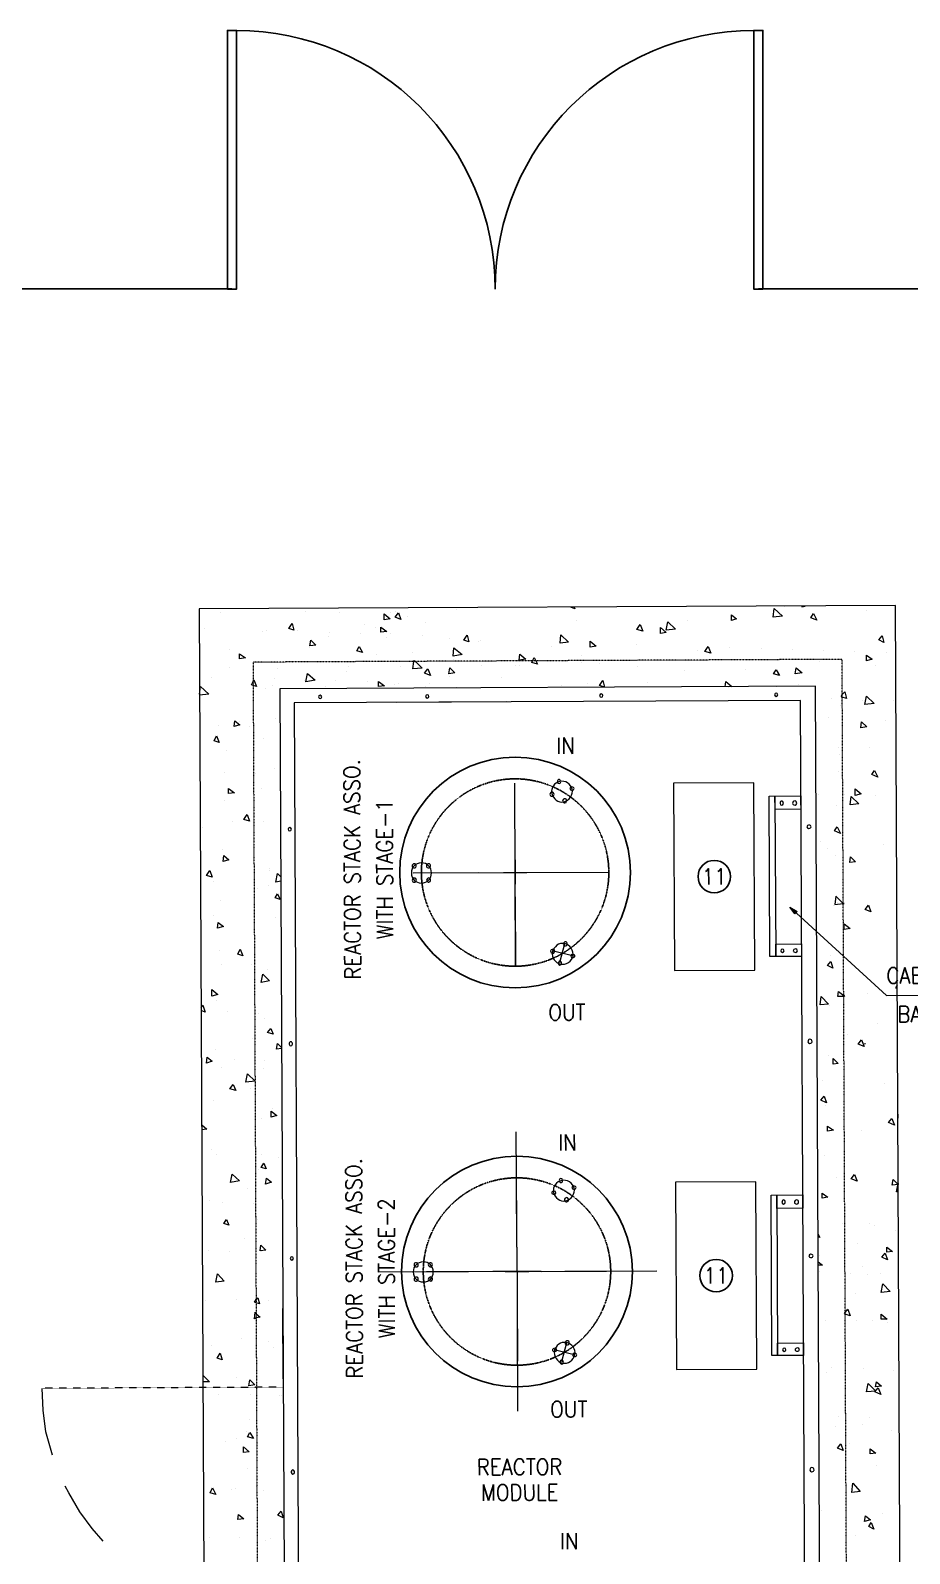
# Model space of a CAD drawing. Header units: metres. Extents: x 841183 to 1048542, y 259326 to 317714.
# Drawn here: x 957293 to 960576, y 266309 to 271999 of the extents above; entities that cross this region are included whole.
import ezdxf
from ezdxf.enums import TextEntityAlignment as Align

# ---------------------------------------------------------------- set-up
doc = ezdxf.new("R2010")
doc.units = ezdxf.units.M
doc.linetypes.add('CENTER2', pattern=[1.125, 0.75, -0.125, 0.125, -0.125])
doc.linetypes.add('PDF_IMPORT', pattern=[1, 0.8, -0.2])
for name, color, linetype in [('G-STAIR', 3, 'Continuous'), ('PDF_Geometry', 7, 'Continuous'), ('PDF_Solid Fills', 7, 'Continuous'), ('TIP - DOOR2', 252, 'Continuous'), ('TIP - FENCE', 2, 'Continuous')]:
    doc.layers.add(name, color=color, linetype=linetype)
doc.styles.add('romans', font='romans.shx', dxfattribs={"width": 0.85})
doc.linetypes.add('FENCELINE2', pattern='A,0.25,-0.1,[132,ltypeshp.shx,S=0.1,R=0,X=-0.1,Y=0],-0.1,1', length=1.45)

# ---------------------------------------------------------------- blocks, each defined once
blk = doc.blocks.new('A$C140F520F')
at = {"layer": 'TIP - DOOR2'}
for points in [[(-1670, 5007), (-1670, 4907), (1156, 4907, -0.015763), (1156, 5007)], [(-1670, -843), (-1670, -743), (1156, -743, 0.015763), (1156, -843)]]:
    blk.add_lwpolyline(points, format="xyb", close=True, dxfattribs=at)
for centre, start, end in [((-1670, 4907), 270, 0), ((-1670, -743), 0, 90)]:
    blk.add_arc(centre, 2825, start, end, dxfattribs=at)
blk = doc.blocks.new('CAP-2')
at = {"color": 252, "ltscale": 8e-05}
for centre in [(2825, 6659.6), (2825, 5169)]:
    blk.add_circle(centre, 430.9, dxfattribs=at)
at = {"color": 252, "linetype": 'CENTER2', "ltscale": 0.2}
for centre in [(2825, 6659.6), (2825, 5169)]:
    blk.add_circle(centre, 350, dxfattribs=at)
at = {"color": 252, "ltscale": 20}
for centre in [(3568.7, 6640.9), (3568.7, 5150.2)]:
    blk.add_circle(centre, 60.7, dxfattribs=at)
at = {"layer": 'PDF_Geometry', "color": 252, "lineweight": 18}
for points in [[(4250, 1200.2), (4250, 7650.2), (1650, 7650.2), (1650, 1200.2)], [(2362.5, 7609.6), (2340.6, 7606.5), (2340.6, 7628.4)], [(2403.1, 7606.5), (2381.2, 7615.9), (2393.7, 7631.5)], [(3793.7, 7609.6), (3796.9, 7640.9), (3828.1, 7612.7)], [(2003.1, 7569), (1984.4, 7575.2), (1996.9, 7594)], [(2350, 7562.7), (2328.1, 7559.6), (2328.1, 7578.4)], [(3306.2, 7559.6), (3284.4, 7565.9), (3296.9, 7584.6)], [(3393.7, 7553.4), (3371.9, 7550.2), (3371.9, 7572.1)], [(3393.7, 7562.7), (3400, 7594), (3428.1, 7565.9)], [(3656.2, 7603.4), (3637.5, 7597.1), (3637.5, 7619)], [(3956.2, 7597.1), (3950, 7600.2), (3934.4, 7606.5), (3943.7, 7622.1), (3950, 7609.6)], [(2084.4, 7512.7), (2062.5, 7509.6), (2065.6, 7531.5)], [(2656.2, 7522.1), (2637.5, 7528.4), (2650, 7547.1)], [(2996.9, 7515.9), (3000, 7547.1), (3028.1, 7519)], [(3131.2, 7503.4), (3109.4, 7500.2), (3109.4, 7522.1)], [(4206.2, 7512.7), (4187.5, 7522.1), (4200, 7537.7)], [(1821.9, 7465.9), (1800, 7462.7), (1800, 7481.5)], [(2259.4, 7484.6), (2237.5, 7490.9), (2246.9, 7506.5)], [(2596.9, 7469), (2600, 7500.2), (2631.2, 7475.2)], [(2868.7, 7456.5), (2843.7, 7453.4), (2846.9, 7475.2)], [(2912.5, 7437.7), (2890.6, 7444), (2893.7, 7450.2), (2900, 7462.7), (2906.2, 7450.2)], [(3559.4, 7475.2), (3537.5, 7481.5), (3550, 7500.2)], [(4162.5, 7450.2), (4140.6, 7444), (4140.6, 7465.9)], [(2046.9, 7375.2), (2053.1, 7406.5), (2081.2, 7381.5)], [(2446.9, 7422.1), (2450, 7450.2), (2450, 7453.4), (2456.2, 7450.2), (2481.2, 7425.2)], [(2512.5, 7397.1), (2490.6, 7406.5), (2503.1, 7422.1)], [(2603.1, 7406.5), (2581.2, 7403.4), (2584.4, 7425.2)], [(3815.6, 7390.9), (3793.7, 7397.1), (3803.1, 7412.7)], [(3900, 7400.2), (3875, 7397.1), (3878.1, 7419)], [(1862.5, 7359.6), (1850, 7362.7), (1843.7, 7365.9), (1850, 7378.4), (1853.1, 7384.6)], [(1950, 7350.2), (1950, 1500.2), (3950, 1500.2), (3950, 7350.2)], [(2340.6, 7359.6), (2318.7, 7356.5), (2318.7, 7375.2)], [(3162.5, 7350.2), (3143.7, 7356.5), (3156.2, 7375.2)], [(3893.7, 1553.4), (3893.7, 7297.1), (2003.1, 7297.1), (2003.1, 1553.4)], [(4050, 7309.6), (4046.9, 7312.7), (4050, 7319), (4059.4, 7328.4), (4065.6, 7303.4)], [(4134.4, 7281.5), (4140.6, 7312.7), (4168.7, 7284.6)], [(1800, 7215.9), (1778.1, 7209.6), (1781.2, 7231.5)], [(1721.9, 7150.2), (1703.1, 7156.5), (1712.5, 7175.2)], [(4140.6, 7197.1), (4118.7, 7194), (4121.9, 7215.9)], [(4181.2, 7009.6), (4159.4, 7019), (4168.7, 7034.6)], [(1778.1, 6962.7), (1756.2, 6959.6), (1756.2, 6978.4)], [(3718.7, 6290.9), (3718.7, 6990.9), (3418.7, 6990.9), (3418.7, 6290.9)], [(4118.7, 6947.1), (4096.9, 6940.9), (4096.9, 6965.9)], [(3796.9, 6940.9), (3796.9, 6340.9), (3796.9, 6387.7), (3893.7, 6387.7), (3893.7, 6340.9), (3775, 6340.9), (3775, 6940.9), (3893.7, 6940.9), (3893.7, 6890.9), (3796.9, 6890.9)], [(4078.1, 6906.5), (4081.2, 6937.7), (4109.4, 6909.6)], [(1834.4, 6856.5), (1812.5, 6862.7), (1825, 6881.5)], [(4040.6, 6800.2), (4018.7, 6809.6), (4028.1, 6825.2)], [(1756.2, 6712.7), (1734.4, 6706.5), (1737.5, 6728.4)], [(1693.7, 6647.1), (1671.9, 6653.4), (1684.4, 6672.1)], [(4096.9, 6694), (4075, 6690.9), (4078.1, 6712.7)], [(1946.9, 6562.7), (1928.1, 6569), (1937.5, 6584.6)], [(4018.7, 6534.6), (4050, 6537.7), (4053.1, 6537.7), (4050, 6537.7), (4021.9, 6565.9)], [(4153.1, 6506.5), (4131.2, 6515.9), (4143.7, 6531.5)], [(1734.4, 6462.7), (1712.5, 6456.5), (1715.6, 6478.4)], [(4075, 6444), (4053.1, 6440.9), (4053.1, 6462.7)], [(1806.2, 6353.4), (1787.5, 6359.6), (1796.9, 6378.4)], [(4009.4, 6297.1), (3990.6, 6306.5), (4003.1, 6322.1)], [(1875, 6253.4), (1881.2, 6284.6), (1906.2, 6259.6)], [(1712.5, 6209.6), (1690.6, 6203.4), (1690.6, 6228.4)], [(4028.1, 6190.9), (4031.2, 6209.6), (4050, 6194), (4053.1, 6190.9), (4050, 6190.9)], [(3962.5, 6159.6), (3965.6, 6190.9), (3993.7, 6162.7)], [(1918.7, 6059.6), (1896.9, 6065.9), (1909.4, 6081.5)], [(1690.6, 5959.6), (1668.7, 5953.4), (1671.9, 5975.2)], [(4125, 6003.4), (4103.1, 6012.7), (4115.6, 6028.4)], [(4028.1, 5940.9), (4009.4, 5937.7), (4009.4, 5959.6)], [(1778.1, 5850.2), (1756.2, 5856.5), (1768.7, 5872.1)], [(1815.6, 5881.5), (1821.9, 5912.7), (1850, 5884.6)], [(3984.4, 5794), (3962.5, 5803.4), (3975, 5819)], [(1931.2, 5756.5), (1909.4, 5750.2), (1909.4, 5772.1)], [(4009.4, 5690.9), (3987.5, 5687.7), (3987.5, 5706.5)], [(4237.5, 5709.6), (4215.6, 5719), (4228.1, 5734.6)], [(1890.6, 5556.5), (1871.9, 5562.7), (1881.2, 5578.4)], [(1756.2, 5506.5), (1762.5, 5537.7), (1790.6, 5512.7)], [(1909.4, 5506.5), (1887.5, 5500.2), (1890.6, 5522.1)], [(4096.9, 5500.2), (4075, 5509.6), (4087.5, 5525.2)], [(3718.7, 4800.2), (3718.7, 5500.2), (3418.7, 5500.2), (3418.7, 4800.2)], [(4250, 5487.7), (4228.1, 5484.6), (4231.2, 5506.5)], [(3796.9, 5450.2), (3796.9, 4850.2), (3796.9, 4897.1), (3893.7, 4897.1), (3893.7, 4850.2), (3775, 4850.2), (3775, 5450.2), (3893.7, 5450.2), (3893.7, 5400.2), (3796.9, 5400.2)], [(3987.5, 5440.9), (3965.6, 5437.7), (3965.6, 5456.5)], [(1750, 5347.1), (1731.2, 5353.4), (1740.6, 5369)], [(1887.5, 5253.4), (1865.6, 5250.2), (1868.7, 5272.1)], [(4228.1, 5237.7), (4206.2, 5234.6), (4206.2, 5253.4)], [(4209.4, 5206.5), (4187.5, 5215.9), (4200, 5231.5)], [(1700, 5134.6), (1706.2, 5165.9), (1731.2, 5137.7)], [(1862.5, 5053.4), (1850, 5056.5), (1843.7, 5059.6), (1850, 5069), (1856.2, 5075.2)], [(4184.4, 5084.6), (4190.6, 5115.9), (4218.7, 5087.7)], [(1865.6, 5003.4), (1850, 5000.2), (1843.7, 4997.1), (1846.9, 5022.1), (1850, 5015.9)], [(4046.9, 5006.5), (4050, 5009.6), (4059.4, 5022.1), (4068.7, 4997.1), (4050, 5003.4)], [(4206.2, 4984.6), (4184.4, 4984.6), (4184.4, 5003.4)], [(1721.9, 4844), (1703.1, 4850.2), (1715.6, 4869)], [(1843.7, 4750.2), (1821.9, 4747.1), (1825, 4769)], [(4128.1, 4712.7), (4134.4, 4744), (4162.5, 4715.9)], [(4181.2, 4703.4), (4159.4, 4712.7), (4171.9, 4728.4)], [(4184.4, 4734.6), (4162.5, 4731.5), (4165.6, 4750.2)], [(1837.5, 4550.2), (1815.6, 4556.5), (1825, 4572.1)], [(1821.9, 4500.2), (1800, 4497.1), (1800, 4519)], [(4040.6, 4494), (4018.7, 4503.4), (4031.2, 4519)], [(4162.5, 4484.6), (4140.6, 4481.5), (4140.6, 4500.2)], [(1696.9, 4340.9), (1675, 4347.1), (1684.4, 4365.9)], [(4071.9, 4337.7), (4075, 4372.1), (4103.1, 4340.9)], [(1946.9, 4253.4), (1928.1, 4262.7), (1940.6, 4278.4)], [(1800, 4250.2), (1778.1, 4247.1), (1781.2, 4265.9)], [(4140.6, 4234.6), (4118.7, 4228.4), (4121.9, 4250.2)], [(4153.1, 4200.2), (4134.4, 4209.6), (4143.7, 4225.2)]]:
    blk.add_lwpolyline(points, close=True, dxfattribs=at)
for points in [[(1728.1, 7637.7), (1728.1, 7637.7)], [(1962.5, 7650.2), (1962.5, 7650.2)], [(2046.9, 7637.7), (2046.9, 7637.7)], [(2171.9, 7634.6), (2171.9, 7634.6)], [(2365.6, 7634.6), (2365.6, 7634.6)], [(2384.4, 7637.7), (2384.4, 7637.7)], [(2609.4, 7644), (2609.4, 7644)], [(3050, 7650.2), (3053.1, 7644), (3037.5, 7650.2)], [(3834.4, 7647.1), (3834.4, 7647.1)], [(3900, 7650.2), (3900, 7647.1), (3912.5, 7650.2)], [(4140.6, 7631.5), (4140.6, 7631.5)], [(1668.7, 7578.4), (1668.7, 7578.4)], [(1900, 7569), (1900, 7569)], [(2268.7, 7587.7), (2268.7, 7587.7)], [(2306.2, 7578.4), (2306.2, 7578.4)], [(2428.1, 7619), (2428.1, 7619)], [(2493.7, 7594), (2493.7, 7594)], [(3059.4, 7600.2), (3059.4, 7600.2)], [(3471.9, 7597.1), (3471.9, 7597.1)], [(1887.5, 7565.9), (1887.5, 7565.9)], [(2015.6, 7565.9), (2015.6, 7565.9)], [(2131.2, 7544), (2131.2, 7544)], [(2134.4, 7559.6), (2134.4, 7559.6)], [(2250, 7556.5), (2250, 7556.5)], [(2350, 7540.9), (2350, 7540.9)], [(2365.6, 7553.4), (2365.6, 7553.4)], [(2484.4, 7547.1), (2484.4, 7547.1)], [(2584.4, 7534.6), (2584.4, 7534.6)], [(2693.7, 7522.1), (2693.7, 7522.1)], [(2700, 7528.4), (2700, 7528.4)], [(1762.5, 7497.1), (1762.5, 7497.1)], [(2062.5, 7503.4), (2062.5, 7503.4)], [(2309.4, 7475.2), (2309.4, 7475.2)], [(2446.9, 7484.6), (2446.9, 7484.6)], [(2600, 7456.5), (2600, 7456.5)], [(2965.6, 7503.4), (2965.6, 7503.4)], [(3078.1, 7469), (3078.1, 7469)], [(3281.2, 7509.6), (3281.2, 7509.6)], [(3509.4, 7484.6), (3509.4, 7484.6)], [(3631.2, 7497.1), (3631.2, 7497.1)], [(3750, 7490.9), (3750, 7490.9)], [(3865.6, 7487.7), (3865.6, 7487.7)], [(3981.2, 7484.6), (3981.2, 7484.6)], [(4096.9, 7478.4), (4096.9, 7478.4)], [(4215.6, 7475.2), (4215.6, 7475.2)], [(1762.5, 7431.5), (1762.5, 7431.5)], [(1940.6, 7425.2), (1940.6, 7425.2)], [(1996.9, 7447.1), (1996.9, 7447.1)], [(2200, 7412.7), (2200, 7412.7)], [(2206.2, 7431.5), (2206.2, 7431.5)], [(2400, 7431.5), (2400, 7431.5)], [(2703.1, 7434.6), (2703.1, 7434.6)], [(2831.2, 7431.5), (2831.2, 7431.5)], [(2843.7, 7431.5), (2843.7, 7431.5)], [(3078.1, 7444), (3078.1, 7444)], [(3143.7, 7437.7), (3143.7, 7437.7)], [(3287.5, 7428.4), (3287.5, 7428.4)], [(3462.5, 7412.7), (3462.5, 7412.7)], [(3687.5, 7415.9), (3687.5, 7415.9)], [(3965.6, 7440.9), (3965.6, 7440.9)], [(4175, 7425.2), (4175, 7425.2)], [(1650, 7331.5), (1653.1, 7359.6), (1684.4, 7331.5), (1650, 7328.4)], [(1693.7, 7394), (1693.7, 7394)], [(1896.9, 7350.2), (1896.9, 7350.2)], [(1921.9, 7362.7), (1921.9, 7362.7)], [(1928.1, 7387.7), (1928.1, 7387.7)], [(2043.7, 7381.5), (2043.7, 7381.5)], [(2121.9, 7356.5), (2121.9, 7356.5)], [(2159.4, 7378.4), (2159.4, 7378.4)], [(2278.1, 7375.2), (2278.1, 7375.2)], [(2337.5, 7356.5), (2337.5, 7356.5)], [(2378.1, 7362.7), (2378.1, 7362.7)], [(2393.7, 7369), (2393.7, 7369)], [(2493.7, 7356.5), (2493.7, 7356.5)], [(2509.4, 7365.9), (2509.4, 7365.9)], [(2584.4, 7394), (2584.4, 7394)], [(2609.4, 7353.4), (2609.4, 7353.4)], [(2778.1, 7387.7), (2778.1, 7387.7)], [(3003.1, 7356.5), (3003.1, 7356.5)], [(3096.9, 7362.7), (3096.9, 7362.7)], [(3321.9, 7369), (3321.9, 7369)], [(3612.5, 7350.2), (3615.6, 7369), (3637.5, 7350.2), (3625, 7350.2)], [(3950, 7350.2), (3803.1, 7350.2)], [(3887.5, 7356.5), (3887.5, 7356.5)], [(2796.9, 7297.1), (2384.4, 7297.1)], [(4009.4, 7303.4), (4009.4, 7303.4)], [(4125, 7297.1), (4125, 7297.1)], [(4240.6, 7294), (4240.6, 7294)], [(1800, 7228.4), (1800, 7228.4)], [(1934.4, 7240.9), (1934.4, 7240.9)], [(4000, 7234.6), (4000, 7234.6)], [(4043.7, 7278.4), (4043.7, 7278.4)], [(1718.7, 7215.9), (1718.7, 7215.9)], [(1834.4, 7209.6), (1834.4, 7209.6)], [(4209.4, 7222.1), (4209.4, 7222.1)], [(1750, 7122.1), (1750, 7122.1)], [(1887.5, 7165.9), (1887.5, 7165.9)], [(4034.4, 7122.1), (4034.4, 7122.1)], [(4150, 7119), (4150, 7119)], [(4037.5, 7094), (4037.5, 7094)], [(1740.6, 7037.7), (1740.6, 7037.7)], [(1856.2, 7034.6), (1856.2, 7034.6)], [(1928.1, 7053.4), (1928.1, 7053.4)], [(2825, 7009.6), (2825, 7009.6)], [(4034.4, 7031.5), (4034.4, 7031.5)], [(1881.2, 6978.4), (1881.2, 6978.4)], [(3959.4, 6947.1), (3959.4, 6947.1)], [(4056.2, 6947.1), (4056.2, 6947.1)], [(1740.6, 6934.6), (1740.6, 6934.6)], [(4028.1, 6903.4), (4028.1, 6903.4)], [(4171.9, 6940.9), (4171.9, 6940.9)], [(1659.4, 6834.6), (1659.4, 6834.6)], [(1768.7, 6856.5), (1768.7, 6856.5)], [(1884.4, 6853.4), (1884.4, 6853.4)], [(1731.2, 6750.2), (1731.2, 6750.2)], [(3965.6, 6769), (3965.6, 6769)], [(3993.7, 6744), (3993.7, 6744)], [(4021.9, 6719), (4021.9, 6719)], [(4200, 6759.6), (4200, 6759.6)], [(1909.4, 6678.4), (1909.4, 6678.4)], [(1909.4, 6672.1), (1909.4, 6672.1)], [(1950, 6631.5), (1931.2, 6628.4), (1937.5, 6659.6), (1950, 6647.1)], [(1696.9, 6631.5), (1696.9, 6631.5)], [(1862.5, 6603.4), (1862.5, 6603.4)], [(1903.1, 6615.9), (1903.1, 6615.9)], [(1725, 6559.6), (1725, 6559.6)], [(1696.9, 6503.4), (1696.9, 6503.4)], [(1931.2, 6497.1), (1931.2, 6497.1)], [(3875, 6503.4), (4209.4, 6194), (4509.4, 6194)], [(4012.5, 6531.5), (4012.5, 6531.5)], [(4028.1, 6540.9), (4028.1, 6540.9)], [(1718.7, 6375.2), (1718.7, 6375.2)], [(2990.6, 6322.1), (3009.4, 6394)], [(1725, 6322.1), (1725, 6322.1)], [(1840.6, 6319), (1840.6, 6319)], [(3037.5, 6347.1), (2962.5, 6365.9)], [(4003.1, 6344), (4003.1, 6344)], [(1896.9, 6303.4), (1896.9, 6303.4)], [(4250, 6231.5), (4243.7, 6222.1), (4250, 6219)], [(1650, 6159.6), (1656.2, 6169), (1665.6, 6144), (1650, 6150.2)], [(1709.4, 6187.7), (1709.4, 6187.7)], [(3996.9, 6156.5), (3996.9, 6156.5)], [(4137.5, 6200.2), (4137.5, 6200.2)], [(1750, 6144), (1750, 6144)], [(1865.6, 6137.7), (1865.6, 6137.7)], [(1887.5, 6119), (1887.5, 6119)], [(1840.6, 6044), (1840.6, 6044)], [(4062.5, 6050.2), (4062.5, 6050.2)], [(4175, 6087.7), (4175, 6087.7)], [(1703.1, 6003.4), (1703.1, 6003.4)], [(1950, 6006.5), (1931.2, 6003.4), (1934.4, 6025.2), (1950, 6009.6)], [(4128.1, 6015.9), (4128.1, 6012.7)], [(1725, 5934.6), (1725, 5934.6)], [(1771.9, 5965.9), (1771.9, 5965.9)], [(1881.2, 5931.5), (1881.2, 5931.5)], [(1887.5, 5962.7), (1887.5, 5962.7)], [(3990.6, 5972.1), (3990.6, 5972.1)], [(3968.7, 5878.4), (3968.7, 5878.4)], [(4200, 5865.9), (4200, 5865.9)], [(1693.7, 5812.7), (1693.7, 5812.7)], [(1831.2, 5856.5), (1831.2, 5856.5)], [(1915.6, 5781.5), (1915.6, 5781.5)], [(3981.2, 5784.6), (3981.2, 5784.6)], [(4250, 5750.2), (4250, 5734.6), (4250, 5737.7)], [(1650, 5722.1), (1668.7, 5706.5), (1650, 5703.4)], [(1871.9, 5744), (1871.9, 5744)], [(2825, 5350.2), (2825, 5690.9)], [(4112.5, 5690.9), (4112.5, 5690.9)], [(1684.4, 5628.4), (1684.4, 5628.4)], [(1706.2, 5609.6), (1706.2, 5609.6)], [(1871.9, 5609.6), (1871.9, 5609.6)], [(1937.5, 5600.2), (1937.5, 5600.2)], [(3975, 5597.1), (3975, 5597.1)], [(1862.5, 5556.5), (1862.5, 5556.5)], [(1818.7, 5484.6), (1818.7, 5484.6)], [(2825, 5519), (2825, 5519)], [(4018.7, 5515.9), (4018.7, 5515.9)], [(4250, 5459.6), (4243.7, 5459.6), (4250, 5490.9), (4250, 5487.7)], [(1678.1, 5440.9), (1678.1, 5440.9)], [(1728.1, 5431.5), (1728.1, 5431.5)], [(1843.7, 5428.4), (1843.7, 5428.4)], [(1856.2, 5369), (1856.2, 5369)], [(1809.4, 5297.1), (1809.4, 5297.1)], [(3950, 5303.4), (3956.2, 5290.9), (3950, 5294)], [(4040.6, 5340.9), (4040.6, 5340.9)], [(4143.7, 5340.9), (4143.7, 5340.9)], [(4159.4, 5334.6), (4159.4, 5334.6)], [(4237.5, 5315.9), (4237.5, 5315.9)], [(1671.9, 5253.4), (1671.9, 5253.4)], [(1753.1, 5250.2), (1753.1, 5250.2)], [(1871.9, 5247.1), (1871.9, 5247.1)], [(2825, 5259.6), (2825, 5078.4)], [(4096.9, 5265.9), (4096.9, 5265.9)], [(3950, 5200.2), (3965.6, 5187.7), (3950, 5187.7)], [(3956.2, 5222.1), (3956.2, 5222.1)], [(4115.6, 5181.5), (4115.6, 5181.5)], [(2643.7, 5169), (2306.2, 5169)], [(2915.6, 5169), (2734.4, 5169)], [(3003.1, 5169), (3346.9, 5169)], [(3953.1, 5162.7), (3953.1, 5162.7)], [(4068.7, 5156.5), (4068.7, 5156.5)], [(4134.4, 5153.4), (4134.4, 5153.4)], [(4184.4, 5153.4), (4184.4, 5153.4)], [(1662.5, 5065.9), (1662.5, 5065.9)], [(1778.1, 5069), (1778.1, 5069)], [(1896.9, 5065.9), (1896.9, 5065.9)], [(4090.6, 5081.5), (4090.6, 5081.5)], [(1950, 4772.1), (1950, 5034.6)], [(1840.6, 4997.1), (1840.6, 4997.1)], [(2825, 4990.9), (2825, 4647.1)], [(3975, 4981.5), (3975, 4981.5)], [(4093.7, 4978.4), (4093.7, 4978.4)], [(4153.1, 4978.4), (4153.1, 4978.4)], [(4209.4, 4972.1), (4209.4, 4972.1)], [(1684.4, 4897.1), (1684.4, 4897.1)], [(1793.7, 4922.1), (1793.7, 4922.1)], [(1896.9, 4912.7), (1896.9, 4912.7)], [(2990.6, 4831.5), (3009.4, 4903.4)], [(1915.6, 4890.9), (1915.6, 4890.9)], [(3037.5, 4856.5), (2962.5, 4875.2)], [(1650, 4787.7), (1675, 4762.7), (1650, 4762.7)], [(3978.1, 4787.7), (3978.1, 4787.7)], [(3996.9, 4803.4), (3996.9, 4803.4)], [(4115.6, 4800.2), (4115.6, 4800.2)], [(4231.2, 4794), (4231.2, 4794)], [(1087.5, 4490.9), (1084.4, 4500.2), (1062.5, 4578.4), (1053.1, 4659.6), (1050, 4740.9)], [(1775, 4778.4), (1775, 4778.4)], [(1709.4, 4715.9), (1709.4, 4715.9)], [(1828.1, 4712.7), (1828.1, 4712.7)], [(1934.4, 4709.6), (1934.4, 4709.6)], [(1943.7, 4709.6), (1943.7, 4709.6)], [(1825, 4622.1), (1825, 4622.1)], [(4025, 4622.1), (4025, 4622.1)], [(4140.6, 4619), (4140.6, 4619)], [(1812.5, 4575.2), (1812.5, 4575.2)], [(4012.5, 4584.6), (4012.5, 4584.6)], [(4112.5, 4590.9), (4112.5, 4590.9)], [(4221.9, 4569), (4221.9, 4569)], [(1734.4, 4537.7), (1734.4, 4537.7)], [(1775, 4550.2), (1775, 4550.2)], [(1853.1, 4531.5), (1853.1, 4531.5)], [(4065.6, 4519), (4065.6, 4519)], [(4050, 4444), (4050, 4444)], [(1815.6, 4437.7), (1815.6, 4437.7)], [(4165.6, 4437.7), (4165.6, 4437.7)], [(1275, 4169), (1234.4, 4215.9), (1187.5, 4278.4), (1146.9, 4350.2), (1134.4, 4375.2)], [(1756.2, 4359.6), (1756.2, 4359.6)], [(1768.7, 4362.7), (1768.7, 4362.7)], [(1846.9, 4372.1), (1846.9, 4372.1)], [(1875, 4356.5), (1875, 4356.5)], [(3956.2, 4269), (3956.2, 4269)], [(4187.5, 4259.6), (4187.5, 4259.6)], [(1671.9, 4181.5), (1671.9, 4181.5)], [(1784.4, 4178.4), (1784.4, 4178.4)], [(1881.2, 4169), (1881.2, 4169)], [(1900, 4175.2), (1900, 4175.2)], [(4084.4, 4175.2), (4084.4, 4175.2)]]:
    blk.add_lwpolyline(points, dxfattribs=at)
at = {"layer": 'PDF_Geometry', "color": 252, "linetype": 'PDF_IMPORT', "lineweight": 18, "ltscale": 0.035}
blk.add_lwpolyline([(1850, 1397.1), (4050, 1397.1), (4050, 7450.2), (1850, 7450.2), (1850, 1397.1)], dxfattribs=at)
at = {"layer": 'PDF_Geometry', "color": 252, "lineweight": 13}
for points in [[(2825, 6309.6), (2825, 6994)], [(2687.5, 6659.6), (2443.7, 6659.6)], [(2475, 6659.6), (3175, 6659.6)], [(2781.2, 6659.6), (2868.7, 6659.6)], [(2825, 6706.5), (2825, 6615.9)], [(2825, 6569), (2825, 6309.6)], [(2825, 5259.6), (2825, 5506.5)], [(2825, 5215.9), (2825, 5125.2)], [(2734.4, 5169), (2487.5, 5169)], [(2781.2, 5169), (2868.7, 5169)], [(2915.6, 5169), (3159.4, 5169)], [(2825, 5078.4), (2825, 4834.6)]]:
    blk.add_lwpolyline(points, dxfattribs=at)
at = {"layer": 'PDF_Geometry', "color": 252, "lineweight": 5}
blk.add_lwpolyline([(3868.7, 6500.2), (3850, 6525.2), (3878.1, 6509.6)], close=True, dxfattribs=at)
at = {"layer": 'PDF_Geometry', "color": 252, "linetype": 'PDF_IMPORT', "lineweight": 18, "ltscale": 0.133333}
blk.add_lwpolyline([(1950, 4740.9), (1050, 4740.9)], dxfattribs=at)
at = {"layer": 'PDF_Geometry', "color": 252, "lineweight": 18}
for points in [[(2100, 7325.2), (2096.9, 7325.2), (2093.7, 7322.1), (2093.7, 7319)], [(2093.7, 7319), (2093.7, 7315.9), (2096.9, 7312.7), (2100, 7312.7)], [(2106.2, 7319), (2106.2, 7322.1), (2103.1, 7325.2), (2100, 7325.2)], [(2100, 7312.7), (2103.1, 7312.7), (2106.2, 7315.9), (2106.2, 7319)], [(2500, 7325.2), (2496.9, 7325.2), (2493.7, 7322.1), (2493.7, 7319)], [(2493.7, 7319), (2493.7, 7315.9), (2496.9, 7312.7), (2500, 7312.7)], [(2506.2, 7319), (2506.2, 7322.1), (2503.1, 7325.2), (2500, 7325.2)], [(2500, 7312.7), (2503.1, 7312.7), (2506.2, 7315.9), (2506.2, 7319)], [(3150, 7325.2), (3146.9, 7325.2), (3143.7, 7322.1), (3143.7, 7319)], [(3143.7, 7319), (3143.7, 7315.9), (3146.9, 7312.7), (3150, 7312.7)], [(3156.2, 7319), (3156.2, 7322.1), (3153.1, 7325.2), (3150, 7325.2)], [(3150, 7312.7), (3153.1, 7312.7), (3156.2, 7315.9), (3156.2, 7319)], [(3803.1, 7325.2), (3800, 7325.2), (3796.9, 7322.1), (3796.9, 7319)], [(3796.9, 7319), (3796.9, 7315.9), (3800, 7312.7), (3803.1, 7312.7)], [(3809.4, 7319), (3809.4, 7322.1), (3806.2, 7325.2), (3803.1, 7325.2)], [(3803.1, 7312.7), (3806.2, 7312.7), (3809.4, 7315.9), (3809.4, 7319)], [(3000, 7000.2), (2981.2, 7000.2), (2962.5, 6981.5), (2962.5, 6962.7)], [(2990.6, 7006.5), (2987.5, 7006.5), (2984.4, 7003.4), (2984.4, 6997.1)], [(2996.9, 6997.1), (2996.9, 7003.4), (2993.7, 7006.5), (2990.6, 7006.5)], [(3040.6, 6962.7), (3040.6, 6981.5), (3021.9, 7000.2), (3000, 7000.2)], [(2965.6, 6959.6), (2959.4, 6959.6), (2956.2, 6956.5), (2956.2, 6950.2)], [(2956.2, 6950.2), (2956.2, 6947.1), (2959.4, 6944), (2965.6, 6944)], [(2962.5, 6962.7), (2962.5, 6940.9), (2981.2, 6922.1), (3000, 6922.1)], [(2971.9, 6950.2), (2971.9, 6956.5), (2968.7, 6959.6), (2965.6, 6959.6)], [(2965.6, 6944), (2968.7, 6944), (2971.9, 6947.1), (2971.9, 6950.2)], [(2984.4, 6997.1), (2984.4, 6994), (2987.5, 6990.9), (2990.6, 6990.9)], [(2990.6, 6990.9), (2993.7, 6990.9), (2996.9, 6994), (2996.9, 6997.1)], [(3000, 6922.1), (3021.9, 6922.1), (3040.6, 6940.9), (3040.6, 6962.7)], [(3037.5, 6978.4), (3034.4, 6978.4), (3031.2, 6975.2), (3031.2, 6972.1)], [(3031.2, 6972.1), (3031.2, 6969), (3034.4, 6965.9), (3037.5, 6965.9)], [(3046.9, 6972.1), (3046.9, 6975.2), (3043.7, 6978.4), (3037.5, 6978.4)], [(3037.5, 6965.9), (3043.7, 6965.9), (3046.9, 6969), (3046.9, 6972.1)], [(3012.5, 6934.6), (3009.4, 6934.6), (3003.1, 6931.5), (3003.1, 6925.2)], [(3003.1, 6925.2), (3003.1, 6922.1), (3009.4, 6919), (3012.5, 6919)], [(3018.7, 6925.2), (3018.7, 6931.5), (3015.6, 6934.6), (3012.5, 6934.6)], [(3012.5, 6919), (3015.6, 6919), (3018.7, 6922.1), (3018.7, 6925.2)], [(1984.4, 6831.5), (1981.2, 6831.5), (1978.1, 6828.4), (1978.1, 6825.2)], [(1990.6, 6825.2), (1990.6, 6828.4), (1987.5, 6831.5), (1984.4, 6831.5)], [(3921.9, 6831.5), (3918.7, 6831.5), (3915.6, 6828.4), (3915.6, 6825.2)], [(3931.2, 6825.2), (3931.2, 6828.4), (3928.1, 6831.5), (3921.9, 6831.5)], [(1978.1, 6825.2), (1978.1, 6822.1), (1981.2, 6819), (1984.4, 6819)], [(1984.4, 6819), (1987.5, 6819), (1990.6, 6822.1), (1990.6, 6825.2)], [(3915.6, 6825.2), (3915.6, 6822.1), (3918.7, 6819), (3921.9, 6819)], [(3921.9, 6819), (3928.1, 6819), (3931.2, 6822.1), (3931.2, 6825.2)], [(2475, 6697.1), (2453.1, 6697.1), (2437.5, 6681.5), (2437.5, 6659.6)], [(2437.5, 6659.6), (2437.5, 6637.7), (2453.1, 6622.1), (2475, 6622.1)], [(2450, 6694), (2443.7, 6694), (2440.6, 6690.9), (2440.6, 6684.6)], [(2440.6, 6684.6), (2440.6, 6681.5), (2443.7, 6678.4), (2450, 6678.4)], [(2456.2, 6684.6), (2456.2, 6690.9), (2453.1, 6694), (2450, 6694)], [(2450, 6678.4), (2453.1, 6678.4), (2456.2, 6681.5), (2456.2, 6684.6)], [(2512.5, 6659.6), (2512.5, 6681.5), (2496.9, 6697.1), (2475, 6697.1)], [(2475, 6622.1), (2496.9, 6622.1), (2512.5, 6637.7), (2512.5, 6659.6)], [(2503.1, 6694), (2500, 6694), (2493.7, 6690.9), (2493.7, 6684.6)], [(2493.7, 6684.6), (2493.7, 6681.5), (2500, 6678.4), (2503.1, 6678.4)], [(2509.4, 6684.6), (2509.4, 6690.9), (2506.2, 6694), (2503.1, 6694)], [(2503.1, 6678.4), (2506.2, 6678.4), (2509.4, 6681.5), (2509.4, 6684.6)], [(2450, 6640.9), (2443.7, 6640.9), (2440.6, 6637.7), (2440.6, 6631.5)], [(2440.6, 6631.5), (2440.6, 6628.4), (2443.7, 6625.2), (2450, 6625.2)], [(2456.2, 6631.5), (2456.2, 6637.7), (2453.1, 6640.9), (2450, 6640.9)], [(2450, 6625.2), (2453.1, 6625.2), (2456.2, 6628.4), (2456.2, 6631.5)], [(2503.1, 6640.9), (2500, 6640.9), (2493.7, 6637.7), (2493.7, 6631.5)], [(2493.7, 6631.5), (2493.7, 6628.4), (2500, 6625.2), (2503.1, 6625.2)], [(2509.4, 6631.5), (2509.4, 6637.7), (2506.2, 6640.9), (2503.1, 6640.9)], [(2503.1, 6625.2), (2506.2, 6625.2), (2509.4, 6628.4), (2509.4, 6631.5)], [(3000, 6394), (2981.2, 6394), (2962.5, 6375.2), (2962.5, 6353.4)], [(3040.6, 6353.4), (3040.6, 6375.2), (3021.9, 6394), (3000, 6394)], [(3012.5, 6400.2), (3009.4, 6400.2), (3003.1, 6397.1), (3003.1, 6390.9)], [(3003.1, 6390.9), (3003.1, 6387.7), (3009.4, 6384.6), (3012.5, 6384.6)], [(3018.7, 6390.9), (3018.7, 6397.1), (3015.6, 6400.2), (3012.5, 6400.2)], [(3012.5, 6384.6), (3015.6, 6384.6), (3018.7, 6387.7), (3018.7, 6390.9)], [(2965.6, 6372.1), (2959.4, 6372.1), (2956.2, 6369), (2956.2, 6365.9)], [(2956.2, 6365.9), (2956.2, 6362.7), (2959.4, 6356.5), (2965.6, 6356.5)], [(2962.5, 6353.4), (2962.5, 6334.6), (2981.2, 6315.9), (3000, 6315.9)], [(2971.9, 6365.9), (2971.9, 6369), (2968.7, 6372.1), (2965.6, 6372.1)], [(2965.6, 6356.5), (2968.7, 6356.5), (2971.9, 6362.7), (2971.9, 6365.9)], [(2990.6, 6328.4), (2987.5, 6328.4), (2984.4, 6322.1), (2984.4, 6319)], [(2984.4, 6319), (2984.4, 6315.9), (2987.5, 6312.7), (2990.6, 6312.7)], [(2996.9, 6319), (2996.9, 6322.1), (2993.7, 6328.4), (2990.6, 6328.4)], [(2990.6, 6312.7), (2993.7, 6312.7), (2996.9, 6315.9), (2996.9, 6319)], [(3000, 6315.9), (3021.9, 6315.9), (3040.6, 6334.6), (3040.6, 6353.4)], [(3037.5, 6353.4), (3034.4, 6353.4), (3031.2, 6350.2), (3031.2, 6347.1)], [(3031.2, 6347.1), (3031.2, 6344), (3034.4, 6340.9), (3037.5, 6340.9)], [(3046.9, 6347.1), (3046.9, 6350.2), (3043.7, 6353.4), (3037.5, 6353.4)], [(3037.5, 6340.9), (3043.7, 6340.9), (3046.9, 6344), (3046.9, 6347.1)], [(1984.4, 6031.5), (1981.2, 6031.5), (1978.1, 6028.4), (1978.1, 6022.1)], [(1978.1, 6022.1), (1978.1, 6019), (1981.2, 6015.9), (1984.4, 6015.9)], [(1990.6, 6022.1), (1990.6, 6028.4), (1987.5, 6031.5), (1984.4, 6031.5)], [(1984.4, 6015.9), (1987.5, 6015.9), (1990.6, 6019), (1990.6, 6022.1)], [(3921.9, 6031.5), (3918.7, 6031.5), (3915.6, 6028.4), (3915.6, 6022.1)], [(3915.6, 6022.1), (3915.6, 6019), (3918.7, 6015.9), (3921.9, 6015.9)], [(3931.2, 6022.1), (3931.2, 6028.4), (3928.1, 6031.5), (3921.9, 6031.5)], [(3921.9, 6015.9), (3928.1, 6015.9), (3931.2, 6019), (3931.2, 6022.1)], [(2965.6, 5469), (2959.4, 5469), (2956.2, 5465.9), (2956.2, 5462.7)], [(2956.2, 5462.7), (2956.2, 5459.6), (2959.4, 5456.5), (2965.6, 5456.5)], [(3000, 5509.6), (2981.2, 5509.6), (2962.5, 5490.9), (2962.5, 5472.1)], [(2962.5, 5472.1), (2962.5, 5450.2), (2981.2, 5431.5), (3000, 5431.5)], [(2971.9, 5462.7), (2971.9, 5465.9), (2968.7, 5469), (2965.6, 5469)], [(2965.6, 5456.5), (2968.7, 5456.5), (2971.9, 5459.6), (2971.9, 5462.7)], [(2990.6, 5515.9), (2987.5, 5515.9), (2984.4, 5512.7), (2984.4, 5509.6)], [(2984.4, 5509.6), (2984.4, 5503.4), (2987.5, 5500.2), (2990.6, 5500.2)], [(2996.9, 5509.6), (2996.9, 5512.7), (2993.7, 5515.9), (2990.6, 5515.9)], [(2990.6, 5500.2), (2993.7, 5500.2), (2996.9, 5503.4), (2996.9, 5509.6)], [(3040.6, 5472.1), (3040.6, 5490.9), (3021.9, 5509.6), (3000, 5509.6)], [(3000, 5431.5), (3021.9, 5431.5), (3040.6, 5450.2), (3040.6, 5472.1)], [(3037.5, 5487.7), (3034.4, 5487.7), (3031.2, 5484.6), (3031.2, 5481.5)], [(3031.2, 5481.5), (3031.2, 5478.4), (3034.4, 5475.2), (3037.5, 5475.2)], [(3046.9, 5481.5), (3046.9, 5484.6), (3043.7, 5487.7), (3037.5, 5487.7)], [(3037.5, 5475.2), (3043.7, 5475.2), (3046.9, 5478.4), (3046.9, 5481.5)], [(3012.5, 5444), (3009.4, 5444), (3003.1, 5440.9), (3003.1, 5434.6)], [(3003.1, 5434.6), (3003.1, 5431.5), (3009.4, 5428.4), (3012.5, 5428.4)], [(3018.7, 5434.6), (3018.7, 5440.9), (3015.6, 5444), (3012.5, 5444)], [(3012.5, 5428.4), (3015.6, 5428.4), (3018.7, 5431.5), (3018.7, 5434.6)], [(1984.4, 5228.4), (1981.2, 5228.4), (1978.1, 5225.2), (1978.1, 5222.1)], [(1978.1, 5222.1), (1978.1, 5219), (1981.2, 5215.9), (1984.4, 5215.9)], [(1990.6, 5222.1), (1990.6, 5225.2), (1987.5, 5228.4), (1984.4, 5228.4)], [(1984.4, 5215.9), (1987.5, 5215.9), (1990.6, 5219), (1990.6, 5222.1)], [(2475, 5206.5), (2453.1, 5206.5), (2437.5, 5190.9), (2437.5, 5169)], [(2450, 5203.4), (2443.7, 5203.4), (2440.6, 5200.2), (2440.6, 5197.1)], [(2440.6, 5197.1), (2440.6, 5190.9), (2443.7, 5187.7), (2450, 5187.7)], [(2456.2, 5197.1), (2456.2, 5200.2), (2453.1, 5203.4), (2450, 5203.4)], [(2450, 5187.7), (2453.1, 5187.7), (2456.2, 5190.9), (2456.2, 5197.1)], [(2512.5, 5169), (2512.5, 5190.9), (2496.9, 5206.5), (2475, 5206.5)], [(2503.1, 5203.4), (2500, 5203.4), (2493.7, 5200.2), (2493.7, 5197.1)], [(2493.7, 5197.1), (2493.7, 5190.9), (2500, 5187.7), (2503.1, 5187.7)], [(2509.4, 5197.1), (2509.4, 5200.2), (2506.2, 5203.4), (2503.1, 5203.4)], [(2503.1, 5187.7), (2506.2, 5187.7), (2509.4, 5190.9), (2509.4, 5197.1)], [(3921.9, 5228.4), (3918.7, 5228.4), (3915.6, 5225.2), (3915.6, 5222.1)], [(3915.6, 5222.1), (3915.6, 5219), (3918.7, 5215.9), (3921.9, 5215.9)], [(3931.2, 5222.1), (3931.2, 5225.2), (3928.1, 5228.4), (3921.9, 5228.4)], [(3921.9, 5215.9), (3928.1, 5215.9), (3931.2, 5219), (3931.2, 5222.1)], [(2437.5, 5169), (2437.5, 5147.1), (2453.1, 5131.5), (2475, 5131.5)], [(2450, 5150.2), (2443.7, 5150.2), (2440.6, 5147.1), (2440.6, 5140.9)], [(2440.6, 5140.9), (2440.6, 5137.7), (2443.7, 5134.6), (2450, 5134.6)], [(2456.2, 5140.9), (2456.2, 5147.1), (2453.1, 5150.2), (2450, 5150.2)], [(2450, 5134.6), (2453.1, 5134.6), (2456.2, 5137.7), (2456.2, 5140.9)], [(2475, 5131.5), (2496.9, 5131.5), (2512.5, 5147.1), (2512.5, 5169)], [(2503.1, 5150.2), (2500, 5150.2), (2493.7, 5147.1), (2493.7, 5140.9)], [(2493.7, 5140.9), (2493.7, 5137.7), (2500, 5134.6), (2503.1, 5134.6)], [(2509.4, 5140.9), (2509.4, 5147.1), (2506.2, 5150.2), (2503.1, 5150.2)], [(2503.1, 5134.6), (2506.2, 5134.6), (2509.4, 5137.7), (2509.4, 5140.9)], [(3000, 4903.4), (2981.2, 4903.4), (2962.5, 4884.6), (2962.5, 4865.9)], [(3040.6, 4865.9), (3040.6, 4884.6), (3021.9, 4903.4), (3000, 4903.4)], [(3012.5, 4909.6), (3009.4, 4909.6), (3003.1, 4906.5), (3003.1, 4900.2)], [(3003.1, 4900.2), (3003.1, 4897.1), (3009.4, 4894), (3012.5, 4894)], [(3018.7, 4900.2), (3018.7, 4906.5), (3015.6, 4909.6), (3012.5, 4909.6)], [(3012.5, 4894), (3015.6, 4894), (3018.7, 4897.1), (3018.7, 4900.2)], [(2965.6, 4881.5), (2959.4, 4881.5), (2956.2, 4878.4), (2956.2, 4875.2)], [(2956.2, 4875.2), (2956.2, 4872.1), (2959.4, 4869), (2965.6, 4869)], [(2962.5, 4865.9), (2962.5, 4844), (2981.2, 4825.2), (3000, 4825.2)], [(2971.9, 4875.2), (2971.9, 4878.4), (2968.7, 4881.5), (2965.6, 4881.5)], [(2965.6, 4869), (2968.7, 4869), (2971.9, 4872.1), (2971.9, 4875.2)], [(2990.6, 4837.7), (2987.5, 4837.7), (2984.4, 4834.6), (2984.4, 4828.4)], [(2996.9, 4828.4), (2996.9, 4834.6), (2993.7, 4837.7), (2990.6, 4837.7)], [(3000, 4825.2), (3021.9, 4825.2), (3040.6, 4844), (3040.6, 4865.9)], [(3037.5, 4862.7), (3034.4, 4862.7), (3031.2, 4859.6), (3031.2, 4856.5)], [(3031.2, 4856.5), (3031.2, 4853.4), (3034.4, 4850.2), (3037.5, 4850.2)], [(3046.9, 4856.5), (3046.9, 4859.6), (3043.7, 4862.7), (3037.5, 4862.7)], [(3037.5, 4850.2), (3043.7, 4850.2), (3046.9, 4853.4), (3046.9, 4856.5)], [(2984.4, 4828.4), (2984.4, 4825.2), (2987.5, 4822.1), (2990.6, 4822.1)], [(2990.6, 4822.1), (2993.7, 4822.1), (2996.9, 4825.2), (2996.9, 4828.4)], [(1984.4, 4431.5), (1981.2, 4431.5), (1978.1, 4428.4), (1978.1, 4422.1)], [(1978.1, 4422.1), (1978.1, 4419), (1981.2, 4415.9), (1984.4, 4415.9)], [(1990.6, 4422.1), (1990.6, 4428.4), (1987.5, 4431.5), (1984.4, 4431.5)], [(1984.4, 4415.9), (1987.5, 4415.9), (1990.6, 4419), (1990.6, 4422.1)], [(3921.9, 4431.5), (3918.7, 4431.5), (3915.6, 4428.4), (3915.6, 4422.1)], [(3915.6, 4422.1), (3915.6, 4419), (3918.7, 4415.9), (3921.9, 4415.9)], [(3931.2, 4422.1), (3931.2, 4428.4), (3928.1, 4431.5), (3921.9, 4431.5)], [(3921.9, 4415.9), (3928.1, 4415.9), (3931.2, 4419), (3931.2, 4422.1)]]:
    blk.add_open_spline(points, degree=3, dxfattribs=at)
at = {"layer": 'PDF_Geometry', "color": 252, "lineweight": 13}
for points in [[(3821.9, 6922.1), (3818.7, 6922.1), (3815.6, 6919), (3815.6, 6912.7)], [(3815.6, 6912.7), (3815.6, 6909.6), (3818.7, 6906.5), (3821.9, 6906.5)], [(3828.1, 6912.7), (3828.1, 6919), (3825, 6922.1), (3821.9, 6922.1)], [(3821.9, 6906.5), (3825, 6906.5), (3828.1, 6909.6), (3828.1, 6912.7)], [(3871.9, 6922.1), (3865.6, 6922.1), (3862.5, 6919), (3862.5, 6912.7)], [(3862.5, 6912.7), (3862.5, 6909.6), (3865.6, 6906.5), (3871.9, 6906.5)], [(3878.1, 6912.7), (3878.1, 6919), (3875, 6922.1), (3871.9, 6922.1)], [(3871.9, 6906.5), (3875, 6906.5), (3878.1, 6909.6), (3878.1, 6912.7)], [(3821.9, 6369), (3818.7, 6369), (3815.6, 6365.9), (3815.6, 6362.7)], [(3815.6, 6362.7), (3815.6, 6359.6), (3818.7, 6356.5), (3821.9, 6356.5)], [(3828.1, 6362.7), (3828.1, 6365.9), (3825, 6369), (3821.9, 6369)], [(3821.9, 6356.5), (3825, 6356.5), (3828.1, 6359.6), (3828.1, 6362.7)], [(3871.9, 6369), (3865.6, 6369), (3862.5, 6365.9), (3862.5, 6362.7)], [(3862.5, 6362.7), (3862.5, 6359.6), (3865.6, 6356.5), (3871.9, 6356.5)], [(3878.1, 6362.7), (3878.1, 6365.9), (3875, 6369), (3871.9, 6369)], [(3871.9, 6356.5), (3875, 6356.5), (3878.1, 6359.6), (3878.1, 6362.7)], [(3821.9, 5431.5), (3818.7, 5431.5), (3815.6, 5428.4), (3815.6, 5422.1)], [(3815.6, 5422.1), (3815.6, 5419), (3818.7, 5415.9), (3821.9, 5415.9)], [(3828.1, 5422.1), (3828.1, 5428.4), (3825, 5431.5), (3821.9, 5431.5)], [(3821.9, 5415.9), (3825, 5415.9), (3828.1, 5419), (3828.1, 5422.1)], [(3871.9, 5431.5), (3865.6, 5431.5), (3862.5, 5428.4), (3862.5, 5422.1)], [(3862.5, 5422.1), (3862.5, 5419), (3865.6, 5415.9), (3871.9, 5415.9)], [(3878.1, 5422.1), (3878.1, 5428.4), (3875, 5431.5), (3871.9, 5431.5)], [(3871.9, 5415.9), (3875, 5415.9), (3878.1, 5419), (3878.1, 5422.1)], [(3821.9, 4878.4), (3818.7, 4878.4), (3815.6, 4875.2), (3815.6, 4872.1)], [(3815.6, 4872.1), (3815.6, 4869), (3818.7, 4865.9), (3821.9, 4865.9)], [(3828.1, 4872.1), (3828.1, 4875.2), (3825, 4878.4), (3821.9, 4878.4)], [(3821.9, 4865.9), (3825, 4865.9), (3828.1, 4869), (3828.1, 4872.1)], [(3871.9, 4878.4), (3865.6, 4878.4), (3862.5, 4875.2), (3862.5, 4872.1)], [(3862.5, 4872.1), (3862.5, 4869), (3865.6, 4865.9), (3871.9, 4865.9)], [(3878.1, 4872.1), (3878.1, 4875.2), (3875, 4878.4), (3871.9, 4878.4)], [(3871.9, 4865.9), (3875, 4865.9), (3878.1, 4869), (3878.1, 4872.1)]]:
    blk.add_open_spline(points, degree=3, dxfattribs=at)
at = {"layer": 'PDF_Solid Fills', "color": 252, "lineweight": 35, "transparency": 33554559}
blk.add_solid([(3868.7, 6500.2), (3850, 6525.2), (3878.1, 6509.6)], dxfattribs=at)
at = {"color": 252, "style": 'romans', "width": 0.9}
for s, p in [('IN', (3016, 7132.6)), ('11', (3568.7, 6640.9)), ('CABLE LADDER', (4474.8, 6268)), ('OUT', (3016, 6136.4)), ('BASE FRAME', (4474.8, 6123.3)), ('IN', (3016, 5649.8)), ('11', (3568.7, 5150.2)), ('OUT', (3016, 4653.6)), ('REACTOR', (2831.3, 4439)), ('MODULE', (2831.3, 4343.4)), ('IN', (3016, 4160.7))]:
    blk.add_text(s, height=60, dxfattribs=at).set_placement(p, align=Align.MIDDLE_CENTER)
for s, p in [('REACTOR STACK ASSO.', (2216.9, 6673.8)), ('WITH STAGE-1', (2338, 6673.8)), ('REACTOR STACK ASSO.', (2216.9, 5183.2)), ('WITH STAGE-2', (2338, 5183.2))]:
    blk.add_text(s, height=60, rotation=90, dxfattribs=at).set_placement(p, align=Align.MIDDLE_CENTER)
blk = doc.blocks.new('A$C10b3fa2f')
at = {"layer": 'TIP - FENCE', "color": 252, "linetype": 'FENCELINE2', "ltscale": 500, "elevation": 74}
for points in [[(-10278.4, -40650.4), (-6052.7, -40650.3)], [(-4086.9, -40650.3), (285.8, -40650.1)]]:
    blk.add_lwpolyline(points, dxfattribs=at)
at = {"color": 252, "rotation": 0.2708288734773354}
blk.add_blockref('CAP-2', (-7788.8, -49503.7, 74), dxfattribs=at)
at = {"layer": 'G-STAIR', "color": 252, "xscale": -0.341825497873492, "yscale": 0.341825497873492, "zscale": 0.341825497873492, "rotation": 270}
blk.add_blockref('A$C140F520F', (-5781.5, -40079.9, 74), dxfattribs=at)

msp = doc.modelspace()

# ---------------------------------------------------------------- block references
at = {"color": 2}
msp.add_blockref('A$C10b3fa2f', (964098.7, 311683.9, -103.7), dxfattribs=at)

doc.saveas('drawing.dxf')
